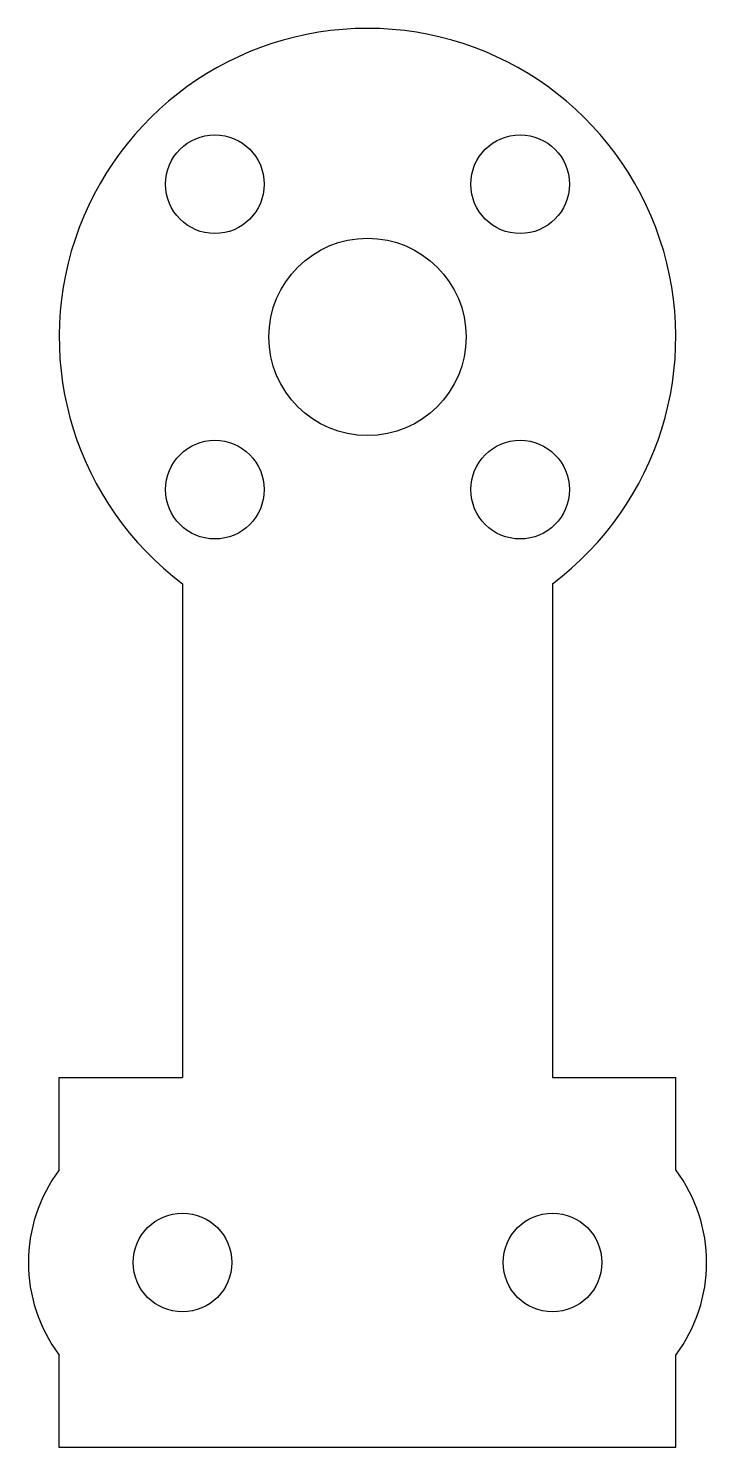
# Model space of a CAD drawing. Header units: millimetres. Extents: x -11 to 11, y -36 to 10.
import ezdxf

# ---------------------------------------------------------------- set-up
doc = ezdxf.new("R2010")
doc.units = ezdxf.units.MM

msp = doc.modelspace()

# ---------------------------------------------------------------- linework, layer by layer
for p, q in [((-6, -8), (-6, -24)), ((6, -8), (6, -24)), ((-10, -27), (-10, -24)), ((-10, -24), (-6, -24)), ((6, -24), (10, -24)), ((10, -27), (10, -24)), ((-10, -36), (-10, -33)), ((10, -36), (10, -33)), ((10, -36), (-10, -36))]:
    msp.add_line(p, q)
for centre, radius in [((-4.95, 4.95), 1.6), ((4.95, 4.95), 1.6), ((0, 0), 3.2), ((-4.95, -4.95), 1.6), ((4.95, -4.95), 1.6), ((-6, -30), 1.6), ((6, -30), 1.6)]:
    msp.add_circle(centre, radius)
for centre, radius, start, end in [((0, 0), 10, -53.1301, 233.1301), ((-6, -30), 5, 143.1301, 216.8699), ((6, -30), 5, -36.8699, 36.8699)]:
    msp.add_arc(centre, radius, start, end)

doc.saveas('drawing.dxf')
